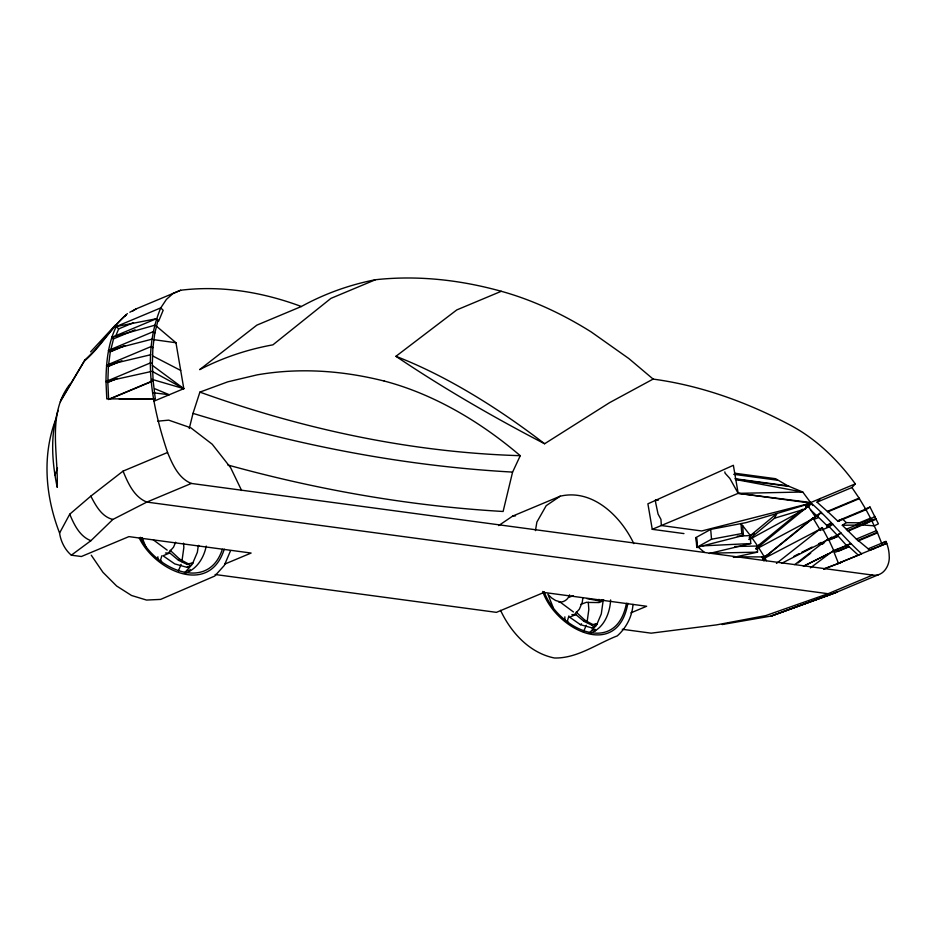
<?xml version="1.0" encoding="UTF-8"?>
<svg xmlns="http://www.w3.org/2000/svg" width="936" height="936" viewBox="0 0 936 936"><rect width="100%" height="100%" fill="white"/><g stroke="black" fill="none" stroke-linecap="round" stroke-linejoin="round"><path stroke-width="1.4" d="M70.036 384.029C46.905 413.618 58.43 453.176 57.213 487.352C52.007 462.15 50.017 435.263 58.126 410.436M733.344 557.4L757.505 552.158L757.657 546.016L752.006 537.884M851.924 487.539L859.423 498.607L827.833 511.84L817.034 502.152L851.924 487.539L855.282 483.877C838.328 460.535 817.163 439.791 791.692 425.903A656.616 412.402 67.3 0 0 653.176 379.103L628.863 358.57L591.271 331.987A480.788 301.965 67.3 0 0 501.31 291.295A681.396 427.963 67.3 0 0 375.418 279.735C349.537 284.79 324.453 293.775 301.357 306.505A502.012 315.303 67.3 0 0 180.601 290.254L173.09 293.471L166.421 299.391L160.758 307.897L116.251 326.535C107.956 343.582 106.131 362.817 105.979 381.525L107.827 382.426L108.389 366.128L119.188 361.612M152.334 363.776L152.907 347.49L151.047 346.589L106.54 365.227L108.389 366.385L121.867 360.734M763.893 560.91L764.384 556.943L758.406 547.232M108.389 366.385L110.319 351.562L123.809 345.91M152.896 347.747L154.838 332.923L152.989 331.765L108.482 350.415L110.284 351.842L125.12 345.618M181.876 561.694L183.854 547.478L183.526 543.161M198.292 545.665L197.367 552.275L192.254 564.303L184.404 572.996M206.236 546.074C203.989 557.517 196.981 569.252 185.363 573.019M582.824 598.162L582.25 602.351L579.302 609.277L574.774 614.297M587.024 622.498L588.826 609.512L588.288 602.269M603.158 600.538L601.298 613.934L596.583 625.026L589.341 633.052M610.623 599.941C609.933 613.302 603.872 628.512 590.218 633.075M626.465 603.264C615.97 657.879 556.908 627.787 544.12 591.692M627.869 603.217C617.795 660.816 555.691 629.448 542.716 591.447M633.005 604.41C632.198 616.508 626.301 627.822 617.304 635.872C596.688 643.828 577.149 658.57 554.404 657.996C529.589 653 510.892 632.467 500.549 610.319M535.439 530.642L536.89 522.042L546.191 505.686L560.196 496.197C592.699 488.522 620.989 516.438 633.812 543.629M189.271 428.501L193.027 413.326L199.906 392.102L227.787 381.829L257.084 374.88A641.885 403.147 67.3 0 1 384.181 381.057M110.284 351.842L113.548 338.832L135.135 329.8M154.791 333.193L158.055 320.194L156.254 318.766L116.251 326.535L118.661 328.91L133.497 322.698M55.142 421.036C41.921 457.341 45.805 497.531 59.576 533.029A24.149 15.163 67.3 0 0 71.358 555.2L81.385 556.51L128.911 536.609L251.117 553.047L224.71 564.104M161.823 555.773L160.629 559.845L161.823 562.431M568.889 615.911L567.415 620.919L568.515 623.294M54.92 475.453L57.505 468.082M115.654 336.164L118.661 328.91M175.64 542.213L173.511 547.221L168.609 552.661M178.378 570.89L181.128 564.408M222.358 549.268C207.979 593.6 154.276 567.965 140.33 537.287M224.242 549.163C209.5 596.513 154.779 570.398 139.347 538.177M230.513 550.801L224.289 565.461L214.718 576.061L160.629 599.403L146.519 600.058L131.52 595.483L116.637 586.006L102.913 572.27L91.26 555.212M569.579 594.84C568.281 599.473 563.624 602.69 558.804 602.047L559.623 601.708L573.452 611.968M583.444 631.894L586.264 625.26M60.313 401.79L85.036 359.81C99.988 346.472 110.249 328.992 125.19 315.795L126.266 315.116L125.237 315.736M384.181 381.022A458.921 288.241 67.3 0 1 418.848 392.617C455.902 407.745 489.867 429.776 520.264 455.703L512.565 472.177L503.112 511.477A2512.306 1577.92 67.3 0 1 227.834 464.993M749.163 537.919L750.391 535.556L776.938 513.49L811.208 503.17C829.366 518.755 843.909 537.919 861.682 553.843L837.182 563.811L886.743 543.348L885.982 541.441L868.198 548.8M749.046 539.358L774.481 518.216L776.938 513.49L746.214 522.592L710.693 529.402L695.963 537.545L696.782 547.373L743.441 535.45L742.622 525.622L740.973 523.75L741.792 533.578L743.441 535.45M749.209 539.592L805.042 509.044L807.487 504.317M592.605 630.419L592.979 629.729M593.6 629.823L593.6 629.121M59.576 533.029L69.732 514.203L90.827 496.138L123.049 471.124L167.556 452.486C152.252 406.75 141.383 354.03 160.758 307.897L163.168 310.272L158.652 321.153L156.254 318.766L111.735 337.405L113.478 339.125M60.688 400.432L85.036 359.81M755.703 548.777L757.657 546.016L802.503 509.289M756.171 548.777L806.621 507.452L809.23 503.779L805.861 506.54M806.621 507.452L808.599 506.844L811.208 503.17L809.698 503.802M811.208 503.17L806.107 507.733M817.034 502.152L820.392 498.49M813.173 518.146L814.039 519.421L818.286 517.643L817.42 516.356L821.012 512.437L821.878 513.724M90.617 351.831L115.596 324.839M762.618 558.769L811.535 519M84.568 360.886C100.889 346.917 111.197 327.483 127.413 313.607M71.37 555.165L90.932 540.68L112.893 519.433L146.847 502.082L191.353 483.444L872.574 575.078C883.327 576.915 890.148 565.309 889.2 555.797A26.992 16.953 67.3 0 0 886.743 543.348L869.755 550.087L858.019 540.353L877.289 532.28L882.285 544.846M814.917 516.742L821.012 512.437M821.82 529.998L828.196 527.319L827.389 525.973L831.367 522.569L827.658 525.014M872.223 520.755L848.285 531.075L842.306 525.26L862.817 524.979L874.282 525.856L878.389 523.844L870.012 507.043L866.034 509.675L859.096 498.116L827.494 511.349L838.048 521.387L839.896 519.808M762.863 558.769L815.619 516.321M776.447 563.437L822.03 527.506L828.36 539.475L781.607 563.332M794.746 564.607L827.155 539.651M797.987 562.957L810.716 553.153M822.288 544.249L824.604 542.459M653.176 379.057L609.512 402.691L544.612 443.758A1077.231 396.22 13.4 0 1 395.94 356.3L456.803 309.91L501.31 291.271M178.53 560.29L179.829 559.307L188.206 563.764L193.003 563.062L187.258 564.478L178.53 560.29L169.767 552.965L165.485 553.024M187.258 564.478L188.206 563.764M169.767 552.965L163.039 555.785L174.728 563.893L186.966 567.321L190.09 565.73M583.924 621.328L585.129 620.428L592.851 624.534L597.273 623.891L591.973 625.189L583.924 621.328L575.851 614.578L571.896 614.624M575.851 614.578L569.638 617.175L580.414 624.651L581.537 623.809M591.973 625.189L592.851 624.534M591.704 627.81L595.647 625.903L591.704 627.81L580.414 624.651M810.4 567.883L833.391 550.637L847.045 545.314M828.36 539.475L830.63 537.802M498.666 525.587L512.659 516.099L560.196 496.197M826.617 526.991L829.214 526.675L832.923 524.23L826.511 525.014M840.224 519.995L838.235 521.305L837.767 520.849L865.741 509.125L872.083 521.106L876.201 519.094M842.306 525.26L846.284 522.627L859.271 522.838L870.995 517.936M828.781 539.171L841.195 533.075L837.205 535.029L837.872 536.457L829.191 540.095M855.305 525.47L859.271 522.838M870.936 518.93L877.512 532.853L858.242 540.926L846.366 529.214L870.936 518.93L874.903 516.298M132.409 311.232L136.094 308.903L180.613 290.265M129.847 312.238L136.094 308.903M696.782 547.373L711.512 539.23L741.792 533.578M754.194 533.473L750.391 535.556L737.334 536.176M760.184 544.67L757.657 546.016L734.666 546.507M756.311 549.011L815.665 517.257L808.599 506.844M769.556 554.241L761.6 557.482M763.027 559.003L822.568 527.881M793.88 556.335L799.075 553.679M801.672 552.357L812.062 547.057M818.555 543.746L821.153 542.412M804.024 565.976L837.24 549.42L838.012 551.386L849.057 546.753M803.357 566.28L828.114 553.96M861.962 524.605L872.305 520.053M875.944 518.532L848.028 530.513M834.163 550.988L850.73 543.769L847.185 544.963L847.969 546.916L835.462 552.158M151.304 380.273L153.118 380.683L155.294 398.759L106.786 398.911L105.979 381.525L107.816 382.169L115.912 378.787M107.827 382.426L117.269 378.472M301.357 306.505L256.85 325.143L199.649 369.65C222.628 357.716 247.42 349.432 272.902 344.846L330.911 298.385L375.418 279.747M108.599 399.321L151.761 381.245M109.219 399.321L151.808 381.478M153.773 401.24L183.807 388.662L175.968 342.751L156.031 325.833M186.966 567.321L190.417 565.87M189.177 570.901L188.382 571.229L187.949 570.153M724.838 471.884L725.049 473.148L729.858 478.448L738.165 493.342L810.763 502.527L810.868 503.123L738.165 493.342L733.368 465.297L647.899 503.814L652.252 529.32L738.165 493.342L802.76 492.02L812.776 505.487M810.763 502.527L855.282 483.877M586.72 602.211L580.741 604.399M864.712 509.254L870.012 507.043M838.048 521.387L866.034 509.675M630.805 612.893L646.647 606.259L543.956 592.441L496.431 612.355L215.128 574.505M838.246 536.024L832.209 538.551L831.542 537.112M856.393 539.031L876.482 530.618M881.057 543.5L885.982 541.441M622.253 629.273L651.163 633.169L716.672 624.862L765.742 615.607L828.067 593.716L872.574 575.078M878.611 574.657L834.105 593.295L771.217 616.04L722.136 624.546M823.75 568.889L842.236 561.986L823.61 569.24M869.755 550.087L874.212 548.59M569.275 597.121L573.347 595.764M774.481 518.216L805.042 509.044M154.615 325.272L111.735 337.405L113.548 338.832M152.018 339.183L108.482 350.415L110.319 351.562M810.868 503.123L701.707 530.969L661.319 525.529L660.968 519.41L658.055 514.028L655.668 502.726L655.504 499.765L658.347 500.152M586.813 598.572L599.192 600.9L603.743 599.765M709.312 553.492L750.707 543.559L750.391 535.556L742.622 525.622M150.766 354.732L106.54 365.227L108.389 366.128M150.895 371.58L105.979 381.525L150.485 362.887L152.322 363.531L153.141 380.929M157.786 421.177L168.702 420.147L190.804 427.799L212.203 444.214L230.607 467.649L241.628 490.522M512.659 516.099L515.525 515.83M865.039 523.095L866.935 522.967M702.831 545.852L750.707 543.559M711.512 553.141L757.505 552.158M119.305 399.192L155.294 398.759M736.761 556.803L764.384 556.943L766.42 560.711M587.27 602.433L599.098 602.562L602.281 601.228L602.035 599.847M153.422 392.792L169.287 394.735L154.58 388.639M734.702 473.206L775.593 478.705L787.831 485.842L802.76 492.02L735.579 479.513M733.707 474.318L777.02 480.145M734.924 478.729L787.831 485.842M735.649 479.22L789.212 486.427M652.252 529.32L683.959 533.59M828.067 593.716L146.847 502.082C134.047 497.016 127.963 483.034 123.049 471.124M153.247 339.592L175.968 342.751M112.893 519.433C101.755 516.871 95.706 505.487 90.827 496.138M151.808 379.314L183.807 388.662L152.346 365.368M559.623 601.708L555.586 600.479L551.585 597.94L547.899 594.243L553.153 607.499M90.932 540.68C79.724 536.504 74.073 524.546 69.732 514.203M191.353 483.444C178.554 478.378 172.47 464.385 167.556 452.486M152.626 355.914L180.695 370.457M151.819 371.159L183.807 388.662M153.328 539.873L167.181 550.134M544.612 443.758C512.752 419.293 479.209 396.887 443.641 378.144A490.522 194.337 49.1 0 0 395.94 356.312M695.963 537.545L696.712 538.13L697.027 546.133L704.434 552.369M847.185 544.963L858.148 555.025M576.202 612.097L585.129 620.428M170.153 550.286L179.829 559.307M810.553 509.874L817.42 516.356M842.213 518.684L846.284 522.627M817.046 515.853L827.389 525.973M829.214 526.675L837.498 535.521M837.205 535.029L846.741 545.723M812.787 517.631L820.533 530.525M828.313 538.762L833.999 551.07M595.062 629.32L595.588 630.607M594.582 629.518L595.109 630.805M189.961 569.392L190.406 570.469M833.391 550.637L838.387 563.191M142.132 537.627L145.852 547.022M598.923 599.321L599.192 600.9M710.693 529.402L711.512 539.23M696.314 537.802L697.133 547.642M107.816 382.169L108.634 399.567M198.689 545.349L198.713 546.413M564.853 616.847L564.911 620.603M157.868 556.78L157.903 559.506M520.252 455.68A1918.051 1204.69 67.3 0 1 199.906 392.114M512.542 472.083A2512.271 1577.897 67.3 0 1 193.027 413.373M836.784 592.137L771.217 616.04L836.784 592.137"/></g></svg>
